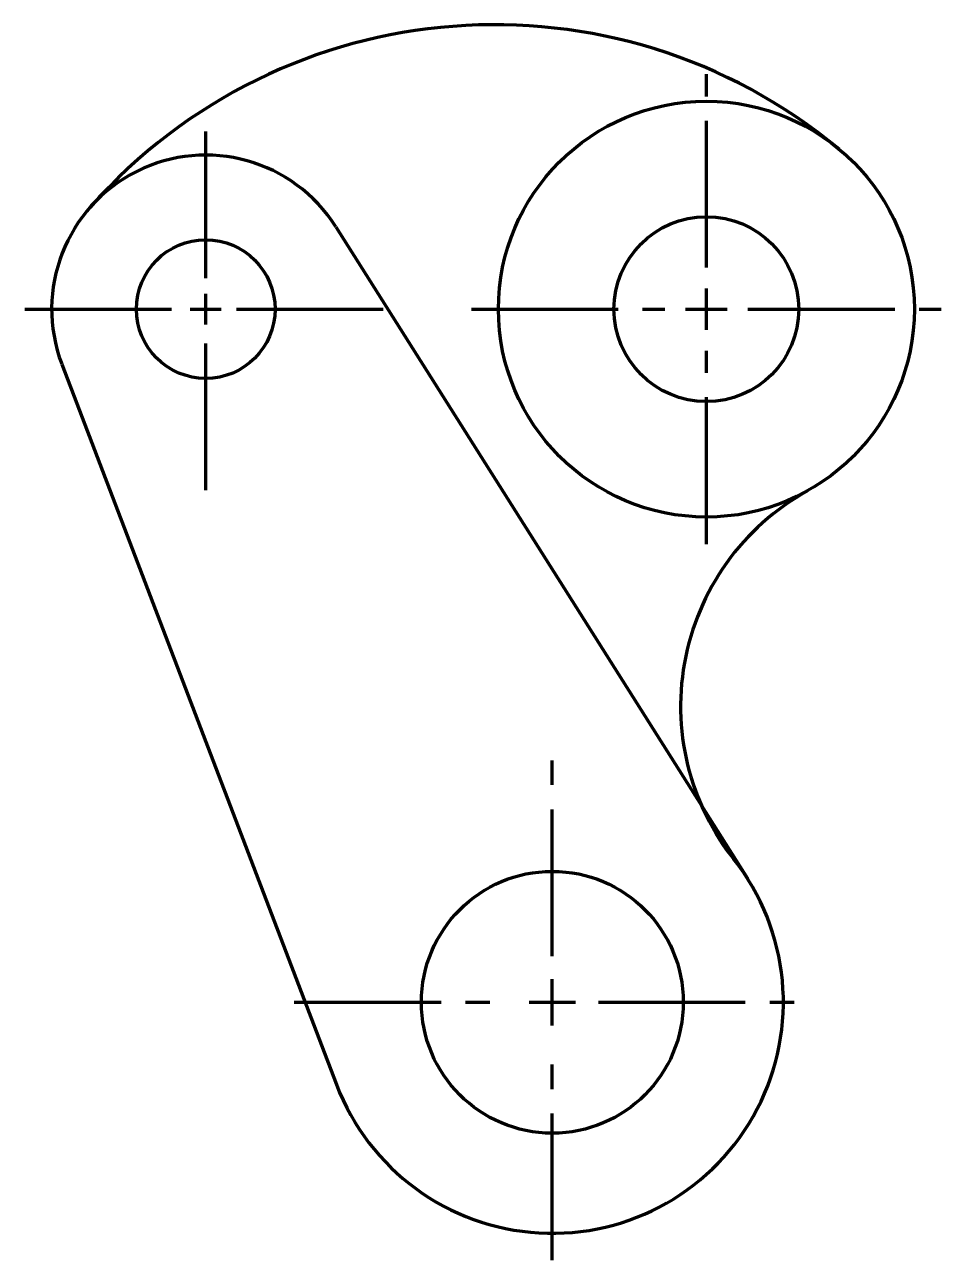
# Model space of a CAD drawing. Header units: millimetres. Extents: x 115 to 234, y 100 to 261.
import ezdxf

# ---------------------------------------------------------------- set-up
doc = ezdxf.new("R2010")
doc.units = ezdxf.units.MM
doc.linetypes.add('CENTER2', pattern=[28.575, 19.05, -3.175, 3.175, -3.175])

# ---------------------------------------------------------------- blocks, each defined once
blk = doc.blocks.new('*U2')
at = {"color": 0, "linetype": 'CENTER2', "lineweight": 100, "transparency": 16777216}
for p, q in [((0, 4), (0, 23.5)), ((-23.5, 0), (-4, 0)), ((4, 0), (23.5, 0)), ((0, -23.5), (0, -4))]:
    blk.add_line(p, q, dxfattribs=at)
at = {"color": 0, "linetype": 'Continuous', "lineweight": 100, "transparency": 16777216}
for p, q in [((0, -2), (0, 2)), ((-2, 0), (2, 0))]:
    blk.add_line(p, q, dxfattribs=at)
blk = doc.blocks.new('*U3')
at = {"color": 0, "linetype": 'CENTER2', "lineweight": 100, "transparency": 16777216}
for p, q in [((0, 5.4), (0, 30.5)), ((-30.5, 0), (-5.4, 0)), ((5.4, 0), (30.5, 0)), ((0, -30.5), (0, -5.4))]:
    blk.add_line(p, q, dxfattribs=at)
at = {"color": 0, "linetype": 'Continuous', "lineweight": 100, "transparency": 16777216}
for p, q in [((0, -2.7), (0, 2.7)), ((-2.7, 0), (2.7, 0))]:
    blk.add_line(p, q, dxfattribs=at)
blk = doc.blocks.new('*U4')
at = {"color": 0, "linetype": 'CENTER2', "lineweight": 100, "transparency": 16777216}
for p, q in [((0, 6), (0, 33.5)), ((-33.5, 0), (-6, 0)), ((6, 0), (33.5, 0)), ((0, -33.5), (0, -6))]:
    blk.add_line(p, q, dxfattribs=at)
at = {"color": 0, "linetype": 'Continuous', "lineweight": 100, "transparency": 16777216}
for p, q in [((0, -3), (0, 3)), ((-3, 0), (3, 0))]:
    blk.add_line(p, q, dxfattribs=at)

msp = doc.modelspace()

# ---------------------------------------------------------------- linework, layer by layer
at = {"lineweight": 100}
for p, q in [((155.08, 234.31), (208.54, 149.65)), ((119.48, 216.51), (155.14, 122.95))]:
    msp.add_line(p, q, dxfattribs=at)
for centre, radius in [((203.17, 223.64), 27), ((203.17, 223.64), 12), ((138.17, 223.64), 9), ((183.17, 133.64), 17)]:
    msp.add_circle(centre, radius, dxfattribs=at)
for centre, radius, start, end in [((175.68, 190.57), 70, 50.2562, 138.6037), ((138.17, 223.64), 20, 32.2686, 200.8615), ((231.82, 172.06), 32, 119.058, 220.6678), ((183.17, 133.64), 30, 200.8615, 38.3002)]:
    msp.add_arc(centre, radius, start, end, dxfattribs=at)

# ---------------------------------------------------------------- block references
at = {"linetype": 'CENTER2', "lineweight": 100}
for name, p in [('*U3', (203.17, 223.64)), ('*U2', (138.17, 223.64)), ('*U4', (183.17, 133.64))]:
    msp.add_blockref(name, p, dxfattribs=at)

doc.saveas('drawing.dxf')
